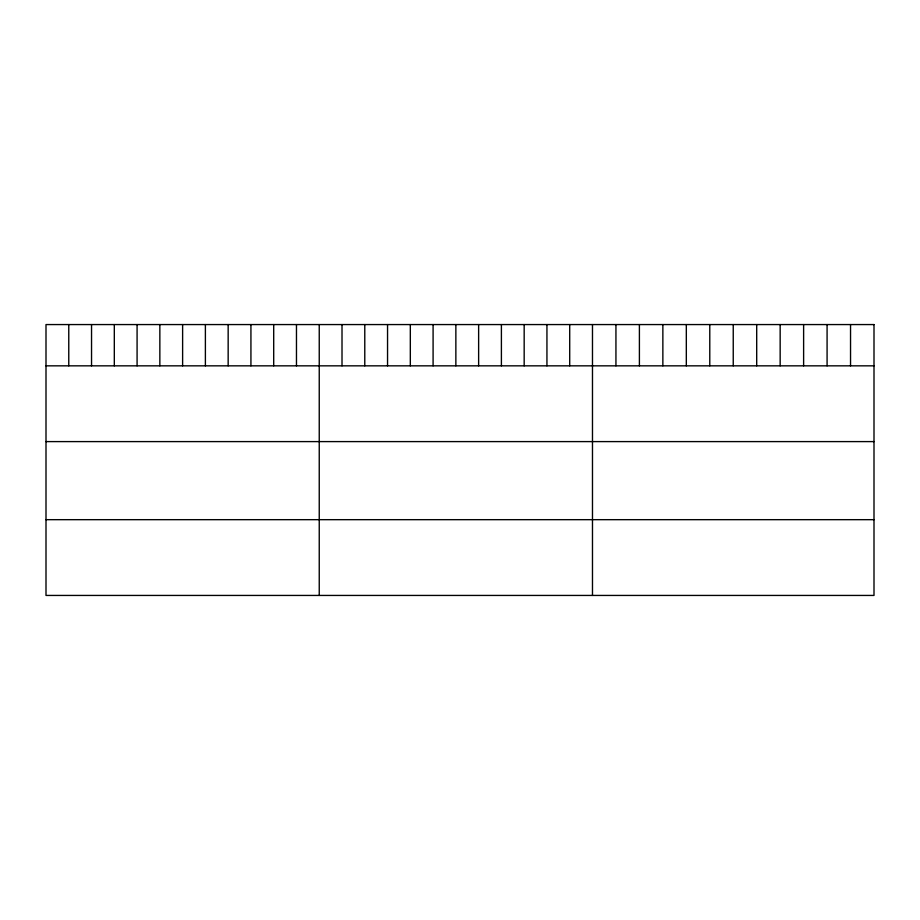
<?xml version="1.0" encoding="UTF-8"?>
<svg xmlns="http://www.w3.org/2000/svg" width="920" height="920" viewBox="0 0 920 920"><rect width="100%" height="100%" fill="white"/><g stroke="black" fill="none" stroke-linecap="round" stroke-linejoin="round"><path stroke-width="1.38" d="M46 365.838L874 365.838M46 441.6L874 441.6M46 519.673L874 519.673M850.54 324.565L850.54 365.838M827.08 324.565L827.08 365.838M803.62 324.565L803.62 365.838M780.16 324.565L780.16 365.838M756.7 324.565L756.7 365.838M733.24 324.565L733.24 365.838M709.78 324.565L709.78 365.838M686.32 324.565L686.32 365.838M662.86 324.565L662.86 365.838M639.4 324.565L639.4 365.838M615.94 324.565L615.94 365.838M592.48 324.565L592.48 595.435M569.71 324.565L569.71 365.838M546.94 324.565L546.94 365.838M524.17 324.565L524.17 365.838M501.4 324.565L501.4 365.838M478.63 324.565L478.63 365.838M455.86 324.565L455.86 365.838M433.09 324.565L433.09 365.838M410.32 324.565L410.32 365.838M387.55 324.565L387.55 365.838M364.78 324.565L364.78 365.838M342.01 324.565L342.01 365.838M319.24 324.565L319.24 595.435M296.47 324.565L296.47 365.838M273.7 324.565L273.7 365.838M250.93 324.565L250.93 365.838M228.16 324.565L228.16 365.838M205.39 324.565L205.39 365.838M182.62 324.565L182.62 365.838M159.85 324.565L159.85 365.838M137.08 324.565L137.08 365.838M114.31 324.565L114.31 365.838M91.54 324.565L91.54 365.838M68.77 324.565L68.77 365.838M874 324.565L46 324.565L46 595.435L874 595.435L874 324.565"/></g></svg>
